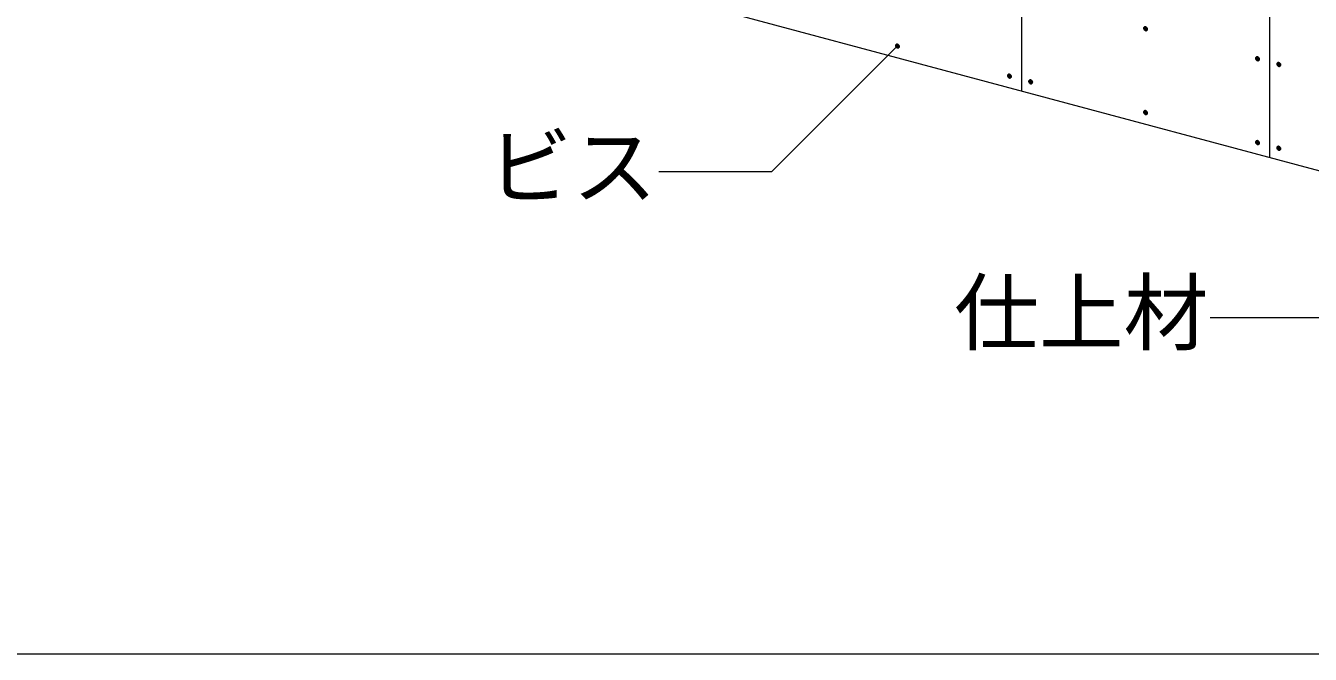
# Model space of a CAD drawing. Units: millimetres, scale not verified. Extents: x -23400 to 38824, y -71984 to 16500.
# Drawn here: x -20672 to -17945, y -10019 to -8685 of the extents above; entities that cross this region are included whole.
import ezdxf
from ezdxf.enums import TextEntityAlignment as Align

# ---------------------------------------------------------------- set-up
doc = ezdxf.new("R2010")
doc.units = ezdxf.units.MM
doc.header["$LTSCALE"] = 120
for name, color, linetype, lineweight in [('B-6_文字・矢印', 7, 'Continuous', 18), ('B-C_ビス・アンカーボルト・強調図形', 2, 'Continuous', 25), ('B-D_パネル', 4, 'Continuous', 9), ('F-3_ランナー', 4, 'Continuous', 9)]:
    doc.layers.add(name, color=color, linetype=linetype, lineweight=lineweight)
doc.styles.add('ＭＳ ゴシック', font='')
doc.styles.get('ＭＳ ゴシック').set_extended_font_data('MS Gothic')

msp = doc.modelspace()

# ---------------------------------------------------------------- linework, layer by layer
at = {"layer": 'B-6_文字・矢印'}
for p, q in [((-19088.3, -8993.9), (-18822.3, -8727.8)), ((-19328.3, -8993.9), (-19088.3, -8993.9))]:
    msp.add_line(p, q, dxfattribs=at)
msp.add_lwpolyline([(-18157.5, -9304), (-17917.5, -9304), (-17619.8, -9006.3)], dxfattribs=at)
at = {"layer": 'B-C_ビス・アンカーボルト・強調図形'}
for p, q in [((-18297, -8691.6), (-18296.3, -8691.3)), ((-18296.6, -8688.8), (-18296.1, -8689.7)), ((-18296.4, -8692.7), (-18295.7, -8692.3)), ((-18295.8, -8688.4), (-18295.3, -8689.2)), ((-18294.2, -8692.9), (-18293.7, -8693.8)), ((-18293.8, -8689.8), (-18293.1, -8689.4)), ((-18293.4, -8692.5), (-18292.9, -8693.3)), ((-18293.2, -8690.9), (-18292.5, -8690.5)), ((-18823.4, -8725.7), (-18822.9, -8726.5)), ((-18822.6, -8725.2), (-18822.1, -8726)), ((-18820.6, -8726.6), (-18819.9, -8726.3)), ((-18820, -8727.7), (-18819.3, -8727.3)), ((-18823.8, -8728.5), (-18823.1, -8728.1)), ((-18823.2, -8729.6), (-18822.5, -8729.2)), ((-18821.1, -8729.8), (-18820.6, -8730.6)), ((-18820.2, -8729.3), (-18819.7, -8730.1)), ((-18059.2, -8755.4), (-18058.6, -8755)), ((-18058.8, -8752.6), (-18058.4, -8753.4)), ((-18058, -8752.1), (-18057.5, -8752.9)), ((-18056, -8753.5), (-18055.4, -8753.1)), ((-18055.4, -8754.6), (-18054.8, -8754.2)), ((-18058.6, -8756.4), (-18057.9, -8756.1)), ((-18056.5, -8756.6), (-18056, -8757.5)), ((-18055.6, -8756.2), (-18055.1, -8757)), ((-18014.2, -8767.4), (-18013.5, -8767.1)), ((-18013.8, -8764.6), (-18013.3, -8765.5)), ((-18013.5, -8768.5), (-18012.9, -8768.1)), ((-18012.9, -8764.1), (-18012.4, -8765)), ((-18011.4, -8768.7), (-18010.9, -8769.6)), ((-18011, -8765.6), (-18010.3, -8765.2)), ((-18010.6, -8768.2), (-18010.1, -8769.1)), ((-18010.3, -8766.7), (-18009.7, -8766.3)), ((-18586.1, -8792.2), (-18585.4, -8791.8)), ((-18585.7, -8789.4), (-18585.2, -8790.2)), ((-18585.4, -8793.3), (-18584.8, -8792.9)), ((-18584.8, -8788.9), (-18584.3, -8789.8)), ((-18583.3, -8793.5), (-18582.8, -8794.3)), ((-18582.9, -8790.3), (-18582.2, -8790)), ((-18582.5, -8793), (-18582, -8793.9)), ((-18582.2, -8791.4), (-18581.6, -8791)), ((-18541, -8804.3), (-18540.3, -8803.9)), ((-18540.6, -8801.5), (-18540.1, -8802.3)), ((-18540.3, -8805.4), (-18539.7, -8805)), ((-18539.7, -8801), (-18539.2, -8801.8)), ((-18538.2, -8805.6), (-18537.7, -8806.4)), ((-18537.8, -8802.4), (-18537.1, -8802)), ((-18537.4, -8805.1), (-18536.9, -8805.9)), ((-18537.1, -8803.5), (-18536.5, -8803.1)), ((-18297, -8869.6), (-18296.3, -8869.3)), ((-18296.6, -8866.8), (-18296.1, -8867.7)), ((-18296.4, -8870.7), (-18295.7, -8870.3)), ((-18295.8, -8866.4), (-18295.3, -8867.2)), ((-18294.2, -8870.9), (-18293.7, -8871.8)), ((-18293.8, -8867.8), (-18293.1, -8867.4)), ((-18293.4, -8870.5), (-18292.9, -8871.3)), ((-18293.2, -8868.9), (-18292.5, -8868.5)), ((-18059.2, -8933.4), (-18058.6, -8933)), ((-18058.8, -8930.6), (-18058.4, -8931.4)), ((-18058.6, -8934.4), (-18057.9, -8934.1)), ((-18058, -8930.1), (-18057.5, -8930.9)), ((-18056.5, -8934.6), (-18056, -8935.5)), ((-18056, -8931.5), (-18055.4, -8931.1)), ((-18055.6, -8934.2), (-18055.1, -8935)), ((-18055.4, -8932.6), (-18054.8, -8932.2)), ((-18014.2, -8945.4), (-18013.5, -8945.1)), ((-18013.8, -8942.6), (-18013.3, -8943.5)), ((-18013.5, -8946.5), (-18012.9, -8946.1)), ((-18012.9, -8942.1), (-18012.4, -8943)), ((-18011, -8943.6), (-18010.3, -8943.2)), ((-18010.6, -8946.2), (-18010.1, -8947.1)), ((-18010.3, -8944.7), (-18009.7, -8944.3)), ((-18011.4, -8946.7), (-18010.9, -8947.6))]:
    msp.add_line(p, q, dxfattribs=at)
for points in [[(-18296.9, -8687.3), (-18297.4, -8687.6), (-18297.8, -8688.1), (-18298.1, -8688.6), (-18298.3, -8689.3), (-18298.4, -8689.9), (-18298.4, -8690.7), (-18298.3, -8691.4), (-18298, -8692.1), (-18297.7, -8692.8), (-18297.3, -8693.4), (-18296.8, -8694), (-18296.2, -8694.4), (-18295.6, -8694.8), (-18295, -8695.1), (-18294.3, -8695.2), (-18293.7, -8695.2), (-18293.1, -8695.1), (-18292.6, -8694.9), (-18292.1, -8694.5), (-18291.7, -8694.1), (-18291.4, -8693.5), (-18291.2, -8692.9), (-18291.1, -8692.2), (-18291.1, -8691.5), (-18291.2, -8690.8), (-18291.5, -8690.1), (-18291.8, -8689.4), (-18292.2, -8688.7), (-18292.7, -8688.2), (-18293.3, -8687.7), (-18293.9, -8687.3), (-18294.5, -8687.1), (-18295.2, -8686.9), (-18295.8, -8686.9), (-18296.4, -8687)], [(-18823.8, -8724.1), (-18824.2, -8724.5), (-18824.6, -8724.9), (-18824.9, -8725.5), (-18825.1, -8726.1), (-18825.2, -8726.8), (-18825.2, -8727.5), (-18825.1, -8728.2), (-18824.9, -8728.9), (-18824.5, -8729.6), (-18824.1, -8730.3), (-18823.6, -8730.8), (-18823, -8731.3), (-18822.4, -8731.7), (-18821.8, -8731.9), (-18821.1, -8732), (-18820.5, -8732.1), (-18819.9, -8731.9), (-18819.4, -8731.7), (-18818.9, -8731.4), (-18818.5, -8730.9), (-18818.2, -8730.3), (-18818, -8729.7), (-18817.9, -8729), (-18817.9, -8728.3), (-18818, -8727.6), (-18818.3, -8726.9), (-18818.6, -8726.2), (-18819, -8725.6), (-18819.5, -8725), (-18820.1, -8724.5), (-18820.7, -8724.2), (-18821.3, -8723.9), (-18822, -8723.8), (-18822.6, -8723.8), (-18823.2, -8723.9)], [(-18059.2, -8751), (-18059.7, -8751.3), (-18060.1, -8751.8), (-18060.4, -8752.4), (-18060.6, -8753), (-18060.7, -8753.7), (-18060.6, -8754.4), (-18060.5, -8755.1), (-18060.3, -8755.8), (-18060, -8756.5), (-18059.5, -8757.1), (-18059, -8757.7), (-18058.5, -8758.2), (-18057.9, -8758.5), (-18057.2, -8758.8), (-18056.6, -8758.9), (-18056, -8758.9), (-18055.4, -8758.8), (-18054.8, -8758.6), (-18054.3, -8758.2), (-18053.9, -8757.8), (-18053.6, -8757.2), (-18053.4, -8756.6), (-18053.3, -8755.9), (-18053.3, -8755.2), (-18053.5, -8754.5), (-18053.7, -8753.8), (-18054, -8753.1), (-18054.5, -8752.4), (-18055, -8751.9), (-18055.5, -8751.4), (-18056.1, -8751), (-18056.8, -8750.8), (-18057.4, -8750.6), (-18058, -8750.6), (-18058.6, -8750.8)], [(-18014.1, -8763.1), (-18014.6, -8763.4), (-18015, -8763.9), (-18015.3, -8764.4), (-18015.5, -8765.1), (-18015.6, -8765.7), (-18015.6, -8766.4), (-18015.4, -8767.2), (-18015.2, -8767.9), (-18014.9, -8768.6), (-18014.4, -8769.2), (-18013.9, -8769.8), (-18013.4, -8770.2), (-18012.8, -8770.6), (-18012.1, -8770.9), (-18011.5, -8771), (-18010.9, -8771), (-18010.3, -8770.9), (-18009.7, -8770.7), (-18009.2, -8770.3), (-18008.8, -8769.8), (-18008.5, -8769.3), (-18008.3, -8768.7), (-18008.2, -8768), (-18008.3, -8767.3), (-18008.4, -8766.6), (-18008.6, -8765.8), (-18009, -8765.2), (-18009.4, -8764.5), (-18009.9, -8764), (-18010.4, -8763.5), (-18011.1, -8763.1), (-18011.7, -8762.9), (-18012.3, -8762.7), (-18013, -8762.7), (-18013.6, -8762.8)], [(-18586, -8787.8), (-18586.5, -8788.2), (-18586.9, -8788.6), (-18587.2, -8789.2), (-18587.4, -8789.8), (-18587.5, -8790.5), (-18587.5, -8791.2), (-18587.3, -8791.9), (-18587.1, -8792.6), (-18586.8, -8793.3), (-18586.3, -8794), (-18585.8, -8794.5), (-18585.3, -8795), (-18584.7, -8795.4), (-18584, -8795.6), (-18583.4, -8795.8), (-18582.8, -8795.8), (-18582.2, -8795.6), (-18581.6, -8795.4), (-18581.1, -8795.1), (-18580.7, -8794.6), (-18580.4, -8794), (-18580.2, -8793.4), (-18580.1, -8792.7), (-18580.2, -8792), (-18580.3, -8791.3), (-18580.5, -8790.6), (-18580.9, -8789.9), (-18581.3, -8789.3), (-18581.8, -8788.7), (-18582.3, -8788.2), (-18583, -8787.9), (-18583.6, -8787.6), (-18584.2, -8787.5), (-18584.9, -8787.5), (-18585.5, -8787.6)], [(-18540.9, -8799.9), (-18541.4, -8800.3), (-18541.8, -8800.7), (-18542.1, -8801.3), (-18542.3, -8801.9), (-18542.4, -8802.6), (-18542.4, -8803.3), (-18542.3, -8804), (-18542, -8804.7), (-18541.7, -8805.4), (-18541.3, -8806), (-18540.8, -8806.6), (-18540.2, -8807.1), (-18539.6, -8807.4), (-18539, -8807.7), (-18538.3, -8807.8), (-18537.7, -8807.8), (-18537.1, -8807.7), (-18536.5, -8807.5), (-18536.1, -8807.1), (-18535.7, -8806.7), (-18535.4, -8806.1), (-18535.2, -8805.5), (-18535.1, -8804.8), (-18535.1, -8804.1), (-18535.2, -8803.4), (-18535.4, -8802.7), (-18535.8, -8802), (-18536.2, -8801.4), (-18536.7, -8800.8), (-18537.3, -8800.3), (-18537.9, -8800), (-18538.5, -8799.7), (-18539.1, -8799.6), (-18539.8, -8799.6), (-18540.4, -8799.7)], [(-18296.9, -8865.3), (-18297.4, -8865.6), (-18297.8, -8866.1), (-18298.1, -8866.6), (-18298.3, -8867.3), (-18298.4, -8867.9), (-18298.4, -8868.7), (-18298.3, -8869.4), (-18298, -8870.1), (-18297.7, -8870.8), (-18297.3, -8871.4), (-18296.8, -8872), (-18296.2, -8872.4), (-18295.6, -8872.8), (-18295, -8873.1), (-18294.3, -8873.2), (-18293.7, -8873.2), (-18293.1, -8873.1), (-18292.6, -8872.9), (-18292.1, -8872.5), (-18291.7, -8872.1), (-18291.4, -8871.5), (-18291.2, -8870.9), (-18291.1, -8870.2), (-18291.1, -8869.5), (-18291.2, -8868.8), (-18291.5, -8868.1), (-18291.8, -8867.4), (-18292.2, -8866.7), (-18292.7, -8866.2), (-18293.3, -8865.7), (-18293.9, -8865.3), (-18294.5, -8865.1), (-18295.2, -8864.9), (-18295.8, -8864.9), (-18296.4, -8865)], [(-18059.2, -8929), (-18059.7, -8929.3), (-18060.1, -8929.8), (-18060.4, -8930.4), (-18060.6, -8931), (-18060.7, -8931.7), (-18060.6, -8932.4), (-18060.5, -8933.1), (-18060.3, -8933.8), (-18060, -8934.5), (-18059.5, -8935.1), (-18059, -8935.7), (-18058.5, -8936.2), (-18057.9, -8936.5), (-18057.2, -8936.8), (-18056.6, -8936.9), (-18056, -8936.9), (-18055.4, -8936.8), (-18054.8, -8936.6), (-18054.3, -8936.2), (-18053.9, -8935.8), (-18053.6, -8935.2), (-18053.4, -8934.6), (-18053.3, -8933.9), (-18053.3, -8933.2), (-18053.5, -8932.5), (-18053.7, -8931.8), (-18054, -8931.1), (-18054.5, -8930.4), (-18055, -8929.9), (-18055.5, -8929.4), (-18056.1, -8929), (-18056.8, -8928.8), (-18057.4, -8928.6), (-18058, -8928.6), (-18058.6, -8928.8)], [(-18014.1, -8941.1), (-18014.6, -8941.4), (-18015, -8941.9), (-18015.3, -8942.4), (-18015.5, -8943.1), (-18015.6, -8943.7), (-18015.6, -8944.4), (-18015.4, -8945.2), (-18015.2, -8945.9), (-18014.9, -8946.6), (-18014.4, -8947.2), (-18013.9, -8947.8), (-18013.4, -8948.2), (-18012.8, -8948.6), (-18012.1, -8948.9), (-18011.5, -8949), (-18010.9, -8949), (-18010.3, -8948.9), (-18009.7, -8948.7), (-18009.2, -8948.3), (-18008.8, -8947.8), (-18008.5, -8947.3), (-18008.3, -8946.7), (-18008.2, -8946), (-18008.3, -8945.3), (-18008.4, -8944.6), (-18008.6, -8943.8), (-18009, -8943.2), (-18009.4, -8942.5), (-18009.9, -8942), (-18010.4, -8941.5), (-18011.1, -8941.1), (-18011.7, -8940.9), (-18012.3, -8940.7), (-18013, -8940.7), (-18013.6, -8940.8)]]:
    msp.add_lwpolyline(points, close=True, dxfattribs=at)
for centre, radius, start, end in [((-18295.4, -8691.5), 1.6, 186.951, 233.049), ((-18293.9, -8692.5), 4.58, 113.8919, 126.1081), ((-18297.1, -8690.4), 1.16, 308.7678, 35.3238), ((-18295.3, -8693.4), 1.16, 24.6762, 111.2322), ((-18294.2, -8688.7), 1.16, 204.6762, 291.2322), ((-18294.2, -8692.1), 1.78, 284.0911, 315.9089), ((-18292.4, -8691.8), 1.16, 128.7678, 215.3238), ((-18294.5, -8690.9), 1.99, 11.7102, 48.2898), ((-18820.7, -8729.4), 4.58, 113.8919, 126.1081), ((-18823.9, -8727.2), 1.16, 308.7678, 35.3238), ((-18821, -8725.6), 1.16, 204.6762, 291.2322), ((-18819.3, -8728.6), 1.16, 128.7678, 215.3238), ((-18821.3, -8727.7), 1.99, 11.7102, 48.2898), ((-18822.2, -8728.3), 1.6, 186.951, 233.049), ((-18822.1, -8730.3), 1.16, 24.6762, 111.2322), ((-18821, -8728.9), 1.78, 284.0911, 315.9089), ((-18056.1, -8756.3), 4.58, 113.8919, 126.1081), ((-18059.3, -8754.1), 1.16, 308.7678, 35.3238), ((-18056.5, -8752.4), 1.16, 204.6762, 291.2322), ((-18054.7, -8755.5), 1.16, 128.7678, 215.3238), ((-18056.7, -8754.6), 1.99, 11.7102, 48.2898), ((-18057.7, -8755.2), 1.6, 186.951, 233.049), ((-18057.5, -8757.1), 1.16, 24.6762, 111.2322), ((-18056.4, -8755.8), 1.78, 284.0911, 315.9089), ((-18012.6, -8767.2), 1.6, 186.951, 233.049), ((-18011.1, -8768.3), 4.58, 113.8919, 126.1081), ((-18014.2, -8766.1), 1.16, 308.7678, 35.3238), ((-18012.4, -8769.2), 1.16, 24.6762, 111.2322), ((-18011.4, -8764.5), 1.16, 204.6762, 291.2322), ((-18011.3, -8767.9), 1.78, 284.0911, 315.9089), ((-18009.6, -8767.6), 1.16, 128.7678, 215.3238), ((-18011.6, -8766.7), 1.99, 11.7102, 48.2898), ((-18584.5, -8792), 1.6, 186.951, 233.049), ((-18583, -8793.1), 4.58, 113.8919, 126.1081), ((-18586.1, -8790.9), 1.16, 308.7678, 35.3238), ((-18584.3, -8794), 1.16, 24.6762, 111.2322), ((-18583.3, -8789.3), 1.16, 204.6762, 291.2322), ((-18583.2, -8792.6), 1.78, 284.0911, 315.9089), ((-18581.5, -8792.3), 1.16, 128.7678, 215.3238), ((-18583.5, -8791.5), 1.99, 11.7102, 48.2898), ((-18539.4, -8804.1), 1.6, 186.951, 233.049), ((-18537.9, -8805.2), 4.58, 113.8919, 126.1081), ((-18541, -8803), 1.16, 308.7678, 35.3238), ((-18539.3, -8806.1), 1.16, 24.6762, 111.2322), ((-18538.2, -8801.4), 1.16, 204.6762, 291.2322), ((-18538.2, -8804.7), 1.78, 284.0911, 315.9089), ((-18536.4, -8804.4), 1.16, 128.7678, 215.3238), ((-18538.4, -8803.5), 1.99, 11.7102, 48.2898), ((-18295.4, -8869.5), 1.6, 186.951, 233.049), ((-18293.9, -8870.5), 4.58, 113.8919, 126.1081), ((-18297.1, -8868.4), 1.16, 308.7678, 35.3238), ((-18295.3, -8871.4), 1.16, 24.6762, 111.2322), ((-18294.2, -8866.7), 1.16, 204.6762, 291.2322), ((-18294.2, -8870.1), 1.78, 284.0911, 315.9089), ((-18292.4, -8869.8), 1.16, 128.7678, 215.3238), ((-18294.5, -8868.9), 1.99, 11.7102, 48.2898), ((-18057.7, -8933.2), 1.6, 186.951, 233.049), ((-18056.1, -8934.3), 4.58, 113.8919, 126.1081), ((-18059.3, -8932.1), 1.16, 308.7678, 35.3238), ((-18057.5, -8935.1), 1.16, 24.6762, 111.2322), ((-18056.5, -8930.4), 1.16, 204.6762, 291.2322), ((-18056.4, -8933.8), 1.78, 284.0911, 315.9089), ((-18054.7, -8933.5), 1.16, 128.7678, 215.3238), ((-18056.7, -8932.6), 1.99, 11.7102, 48.2898), ((-18012.6, -8945.2), 1.6, 186.951, 233.049), ((-18011.1, -8946.3), 4.58, 113.8919, 126.1081), ((-18014.2, -8944.1), 1.16, 308.7678, 35.3238), ((-18012.4, -8947.2), 1.16, 24.6762, 111.2322), ((-18011.4, -8942.5), 1.16, 204.6762, 291.2322), ((-18009.6, -8945.6), 1.16, 128.7678, 215.3238), ((-18011.6, -8944.7), 1.99, 11.7102, 48.2898), ((-18011.3, -8945.9), 1.78, 284.0911, 315.9089)]:
    msp.add_arc(centre, radius, start, end, dxfattribs=at)
at = {"layer": 'B-D_パネル'}
for p, q in [((-18558.2, -4037.7), (-18558.2, -8823.5)), ((-18031.3, -4734), (-18031.3, -8964.7)), ((-15725.8, -9582.4), (-19898.8, -8464.3))]:
    msp.add_line(p, q, dxfattribs=at)
at = {"layer": 'F-3_ランナー', "color": 3, "lineweight": 18}
msp.add_line((-234.5, -10019.2), (-22914.5, -10019.2), dxfattribs=at)

# ---------------------------------------------------------------- texts
at = {"layer": 'B-6_文字・矢印', "style": 'ＭＳ ゴシック'}
for s, p in [('ビス', (-19692.2, -9089.2)), ('仕上材', (-18701.4, -9399.4))]:
    msp.add_text(s, height=132, dxfattribs=at).set_placement(p, align=Align.BOTTOM_LEFT)

doc.saveas('drawing.dxf')
